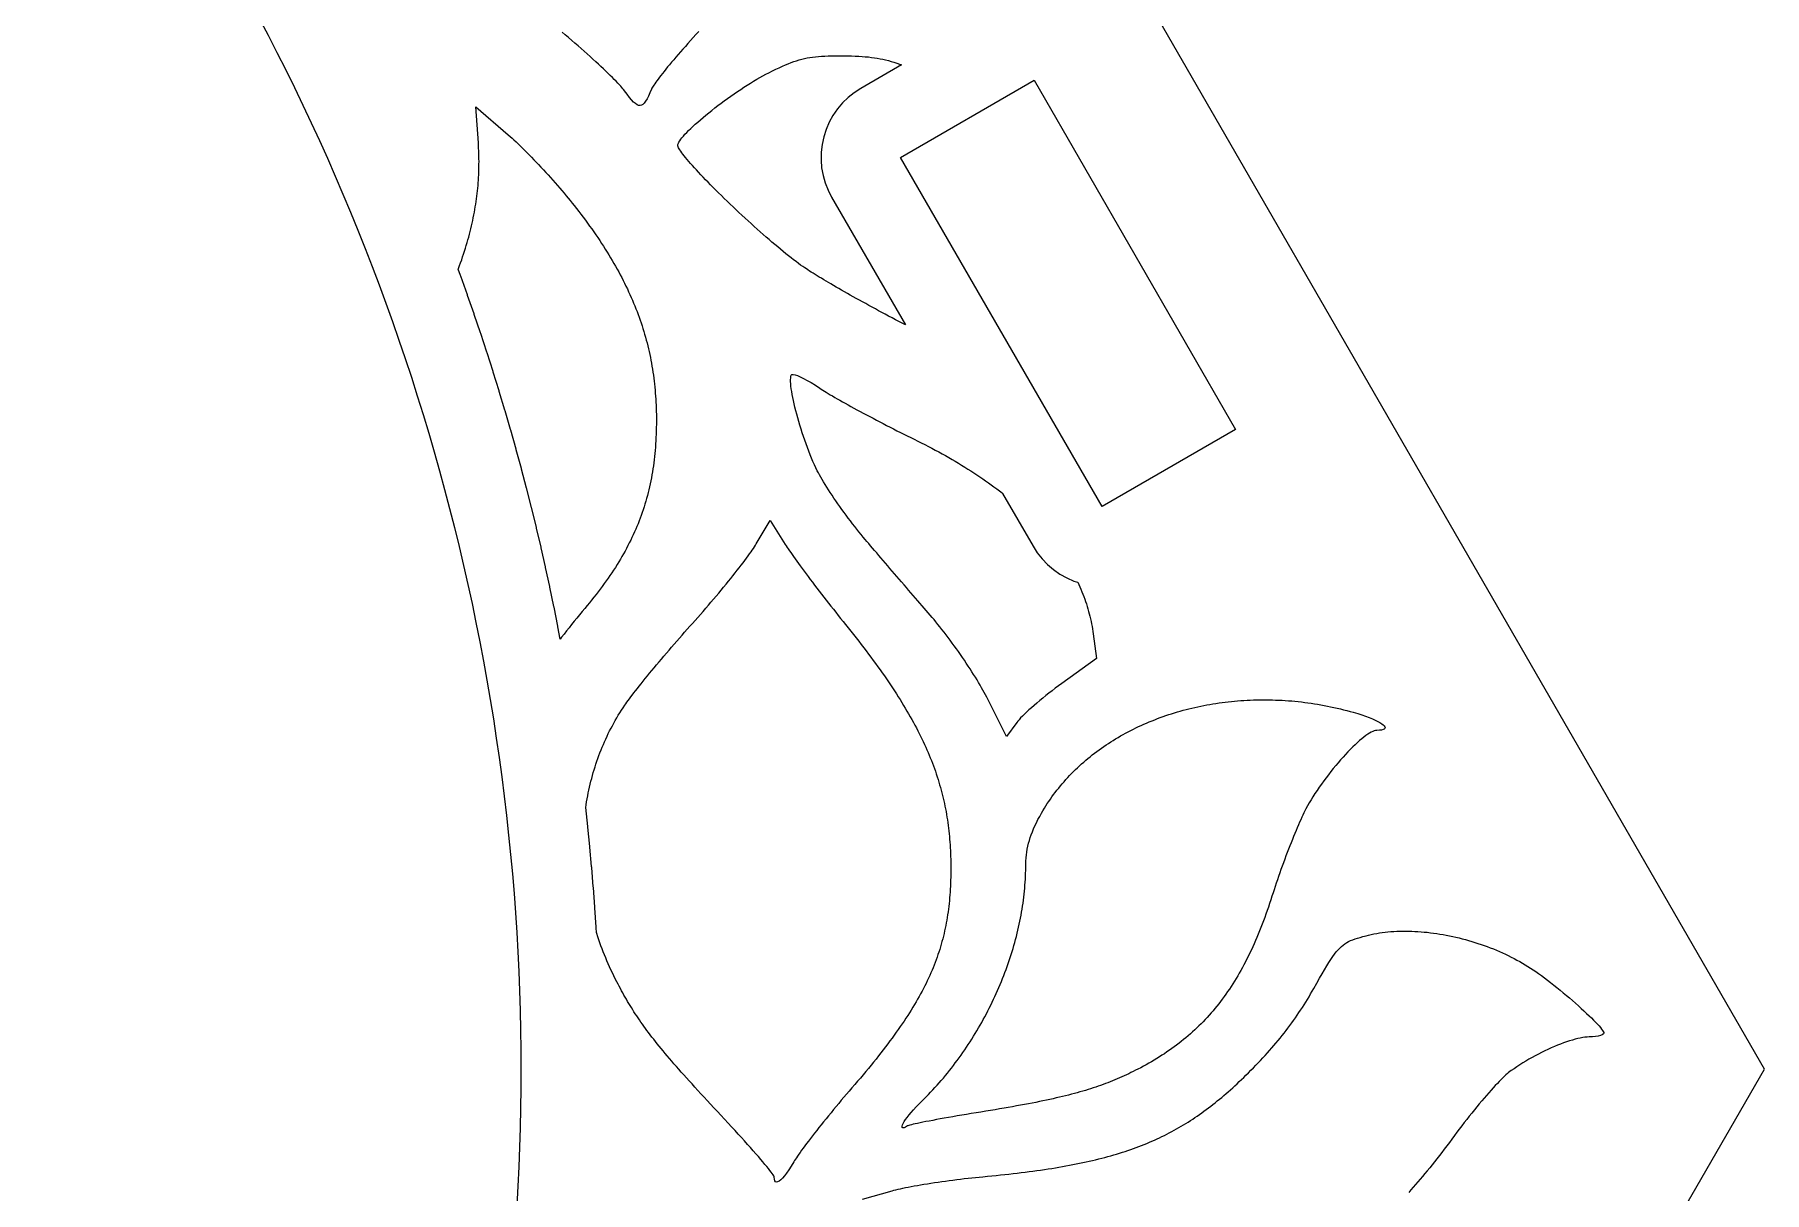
# Model space of a CAD drawing. Header units: millimetres. Extents: x 10 to 410, y 18 to 283.
# Drawn here: x 337.22 to 372, y 218.52 to 241.79 of the extents above; entities that cross this region are included whole.
import ezdxf

# ---------------------------------------------------------------- set-up
doc = ezdxf.new("R2010")
doc.units = ezdxf.units.MM
doc.layers.add('CUT', color=1, linetype='Continuous')

msp = doc.modelspace()

# ---------------------------------------------------------------- linework, layer by layer
at = {"layer": 'CUT'}
for points in [[(337, 160.3782), (372, 221), (337, 281.6218), (267, 281.6218), (232, 221), (267, 160.3782)], [(353.0463, 239.112), (353.0745, 238.9575), (353.1176, 238.8066), (353.1753, 238.6605), (353.247, 238.5209), (354.7287, 235.9546), (354.6657, 235.9877), (354.5973, 236.0239), (354.529, 236.0601), (354.461, 236.0963), (354.3932, 236.1325), (354.3258, 236.1687), (354.2588, 236.2048), (354.1922, 236.2408), (354.1261, 236.2767), (354.0606, 236.3124), (353.9956, 236.3479), (353.9314, 236.3831), (353.8679, 236.4182), (353.8051, 236.4529), (353.7432, 236.4873), (353.6822, 236.5213), (353.6222, 236.555), (353.5631, 236.5882), (353.5052, 236.621), (353.4483, 236.6533), (353.3927, 236.6851), (353.3383, 236.7164), (353.2851, 236.7471), (353.2334, 236.7771), (353.183, 236.8066), (353.1341, 236.8353), (353.0868, 236.8634), (353.041, 236.8907), (352.9968, 236.9173), (352.9544, 236.9431), (352.9137, 236.968), (352.8748, 236.9921), (352.8378, 237.0153), (352.8027, 237.0376), (352.7696, 237.0589), (352.7385, 237.0792), (352.7095, 237.0985), (352.6677, 237.1271), (352.624, 237.158), (352.5785, 237.191), (352.5314, 237.2261), (352.4826, 237.2631), (352.4324, 237.3019), (352.3808, 237.3426), (352.3279, 237.3849), (352.2738, 237.4288), (352.2186, 237.4742), (352.1624, 237.521), (352.1053, 237.5691), (352.0474, 237.6184), (351.9887, 237.6689), (351.9295, 237.7203), (351.8697, 237.7727), (351.8095, 237.8259), (351.7489, 237.8799), (351.6881, 237.9345), (351.6272, 237.9897), (351.5662, 238.0454), (351.5053, 238.1014), (351.4446, 238.1577), (351.3841, 238.2142), (351.3239, 238.2708), (351.2642, 238.3274), (351.205, 238.3839), (351.1465, 238.4402), (351.0886, 238.4963), (351.0316, 238.5519), (350.9756, 238.6071), (350.9205, 238.6618), (350.8666, 238.7158), (350.8138, 238.7691), (350.7624, 238.8215), (350.7124, 238.873), (350.6639, 238.9234), (350.6169, 238.9728), (350.5717, 239.021), (350.5283, 239.0678), (350.4867, 239.1133), (350.4471, 239.1572), (350.4096, 239.1996), (350.3743, 239.2403), (350.3413, 239.2793), (350.3106, 239.3164), (350.2824, 239.3515), (350.2567, 239.3846), (350.2337, 239.4156), (350.2135, 239.4443), (350.1961, 239.4707), (350.1817, 239.4947), (350.1703, 239.5161), (350.162, 239.535), (350.157, 239.5512), (350.1553, 239.5646), (350.1577, 239.5831), (350.1649, 239.6046), (350.1767, 239.6287), (350.1928, 239.6555), (350.2132, 239.6846), (350.2375, 239.7161), (350.2657, 239.7497), (350.2976, 239.7852), (350.3329, 239.8226), (350.3715, 239.8618), (350.4132, 239.9024), (350.4578, 239.9445), (350.5052, 239.9878), (350.5551, 240.0322), (350.6073, 240.0776), (350.6618, 240.1238), (350.7182, 240.1707), (350.7765, 240.2181), (350.8363, 240.2658), (350.8976, 240.3138), (350.9602, 240.3619), (351.0239, 240.4099), (351.0884, 240.4577), (351.1537, 240.5051), (351.2194, 240.5521), (351.2856, 240.5984), (351.3518, 240.6438), (351.4181, 240.6884), (351.4841, 240.7318), (351.5497, 240.774), (351.6148, 240.8148), (351.6791, 240.8541), (351.7424, 240.8917), (351.8046, 240.9275), (351.8655, 240.9613), (351.9249, 240.993), (351.9826, 241.0224), (352.0563, 241.0588), (352.1261, 241.0925), (352.1925, 241.1237), (352.2558, 241.1526), (352.3164, 241.1791), (352.3748, 241.2034), (352.4313, 241.2255), (352.4863, 241.2456), (352.5403, 241.2638), (352.5935, 241.2801), (352.6465, 241.2946), (352.6996, 241.3074), (352.7532, 241.3186), (352.8076, 241.3283), (352.8634, 241.3365), (352.9209, 241.3434), (352.9805, 241.3491), (353.0425, 241.3536), (353.1074, 241.3571), (353.1757, 241.3596), (353.2475, 241.3611), (353.3235, 241.3619), (353.4039, 241.362), (353.4892, 241.3615), (353.5701, 241.3604), (353.6473, 241.3587), (353.7209, 241.3563), (353.7914, 241.3531), (353.859, 241.3491), (353.9241, 241.3443), (353.9869, 241.3384), (354.0477, 241.3316), (354.1068, 241.3236), (354.1645, 241.3145), (354.2212, 241.3041), (354.2771, 241.2925), (354.3326, 241.2795), (354.3879, 241.2651), (354.4433, 241.2492), (354.4991, 241.2317), (354.5557, 241.2126), (354.6133, 241.1919), (354.6494, 241.1781), (353.8327, 240.7065), (353.7007, 240.6214), (353.5777, 240.5238), (353.4649, 240.4146), (353.3633, 240.2949), (353.2739, 240.1658), (353.1977, 240.0285), (353.1352, 239.8845), (353.0872, 239.735), (353.054, 239.5815), (353.0361, 239.4255), (353.0335, 239.2685)], [(354.6327, 239.3209), (357.3173, 240.8709), (361.3673, 233.8561), (358.6827, 232.3061)], [(347.3141, 231.8718), (347.3108, 231.8853), (347.2175, 232.2668), (347.2141, 232.2803), (347.1174, 232.6609), (347.1139, 232.6745), (347.0139, 233.0542), (347.0103, 233.0677), (346.907, 233.4466), (346.9033, 233.46), (346.7967, 233.838), (346.7929, 233.8514), (346.683, 234.2284), (346.679, 234.2418), (346.5658, 234.6178), (346.5617, 234.6312), (346.4453, 235.0062), (346.4411, 235.0195), (346.3214, 235.3935), (346.3171, 235.4068), (346.1941, 235.7798), (346.1897, 235.793), (346.0634, 236.1649), (346.0589, 236.1781), (345.9294, 236.5488), (345.9247, 236.562), (345.792, 236.9316), (345.7873, 236.9447), (345.7402, 237.0722), (345.7459, 237.0873), (345.7675, 237.1463), (345.7884, 237.2049), (345.8088, 237.2632), (345.8286, 237.3213), (345.8477, 237.379), (345.8663, 237.4366), (345.8842, 237.4938), (345.9015, 237.5508), (345.9183, 237.6075), (345.9345, 237.664), (345.95, 237.7203), (345.965, 237.7764), (345.9794, 237.8322), (345.9932, 237.8879), (346.0064, 237.9433), (346.0191, 237.9986), (346.0312, 238.0537), (346.0427, 238.1086), (346.0536, 238.1634), (346.064, 238.218), (346.0738, 238.2724), (346.0831, 238.3267), (346.0918, 238.3809), (346.0999, 238.435), (346.1075, 238.489), (346.1146, 238.5428), (346.1211, 238.5966), (346.127, 238.6503), (346.1324, 238.7039), (346.1373, 238.7574), (346.1416, 238.8109), (346.1454, 238.8643), (346.1487, 238.9177), (346.1515, 238.971), (346.1537, 239.0243), (346.1554, 239.0776), (346.1566, 239.1309), (346.1572, 239.1842), (346.1574, 239.2374), (346.157, 239.2907), (346.1561, 239.344), (346.1548, 239.3974), (346.1529, 239.4508), (346.1505, 239.5042), (346.1476, 239.5577), (346.1443, 239.6112), (346.0951, 240.3387), (346.7463, 239.7733), (346.7829, 239.7412), (346.821, 239.7069), (346.8605, 239.6707), (346.9012, 239.6327), (346.9431, 239.5929), (346.986, 239.5515), (347.0299, 239.5086), (347.0747, 239.4643), (347.1202, 239.4186), (347.1664, 239.3718), (347.2132, 239.3239), (347.2603, 239.2751), (347.3079, 239.2254), (347.3556, 239.1749), (347.4036, 239.1238), (347.4515, 239.0722), (347.4994, 239.0202), (347.5471, 238.9679), (347.5946, 238.9153), (347.6416, 238.8627), (347.6882, 238.8101), (347.7343, 238.7577), (347.7796, 238.7055), (347.8241, 238.6536), (347.8678, 238.6023), (347.9105, 238.5515), (347.952, 238.5013), (347.9924, 238.452), (348.0315, 238.4036), (348.0692, 238.3562), (348.116, 238.2964), (348.1622, 238.2368), (348.2076, 238.1774), (348.2522, 238.1182), (348.2962, 238.0592), (348.3394, 238.0003), (348.3819, 237.9416), (348.4237, 237.8831), (348.4647, 237.8247), (348.5051, 237.7665), (348.5447, 237.7084), (348.5836, 237.6504), (348.6219, 237.5926), (348.6594, 237.5349), (348.6962, 237.4773), (348.7323, 237.4198), (348.7677, 237.3624), (348.8025, 237.3051), (348.8365, 237.2478), (348.8698, 237.1907), (348.9025, 237.1336), (348.9345, 237.0766), (348.9658, 237.0196), (348.9964, 236.9627), (349.0264, 236.9058), (349.0556, 236.849), (349.0843, 236.7922), (349.1122, 236.7354), (349.1395, 236.6786), (349.1661, 236.6219), (349.1921, 236.5651), (349.2174, 236.5083), (349.242, 236.4515), (349.266, 236.3947), (349.2894, 236.3379), (349.3121, 236.281), (349.3342, 236.2241), (349.3556, 236.1672), (349.3764, 236.1101), (349.3965, 236.0531), (349.4161, 235.9959), (349.435, 235.9387), (349.4532, 235.8814), (349.4709, 235.824), (349.4879, 235.7665), (349.5043, 235.7089), (349.5201, 235.6512), (349.5353, 235.5934), (349.5499, 235.5354), (349.5638, 235.4773), (349.5772, 235.4191), (349.5899, 235.3607), (349.6021, 235.3022), (349.6137, 235.2435), (349.6246, 235.1846), (349.635, 235.1256), (349.6448, 235.0664), (349.654, 235.007), (349.6626, 234.9474), (349.6706, 234.8876), (349.6781, 234.8276), (349.6849, 234.7674), (349.6913, 234.707), (349.697, 234.6463), (349.7022, 234.5854), (349.7068, 234.5242), (349.7108, 234.4628), (349.7143, 234.4011), (349.7172, 234.3392), (349.7196, 234.277), (349.7214, 234.2145), (349.7227, 234.1518), (349.7234, 234.0887), (349.7235, 234.0254), (349.7232, 233.9576), (349.7222, 233.8903), (349.7206, 233.8236), (349.7184, 233.7574), (349.7157, 233.6917), (349.7123, 233.6265), (349.7083, 233.5618), (349.7037, 233.4977), (349.6985, 233.4339), (349.6927, 233.3707), (349.6863, 233.3078), (349.6792, 233.2455), (349.6714, 233.1835), (349.6631, 233.122), (349.6541, 233.0608), (349.6444, 233.0001), (349.6341, 232.9397), (349.6231, 232.8797), (349.6115, 232.82), (349.5992, 232.7607), (349.5863, 232.7017), (349.5726, 232.6431), (349.5583, 232.5847), (349.5433, 232.5267), (349.5276, 232.4689), (349.5112, 232.4114), (349.4941, 232.3542), (349.4764, 232.2972), (349.4579, 232.2404), (349.4387, 232.1839), (349.4187, 232.1276), (349.3981, 232.0715), (349.3768, 232.0156), (349.3547, 231.9598), (349.3318, 231.9043), (349.3083, 231.8489), (349.284, 231.7936), (349.2589, 231.7385), (349.2331, 231.6835), (349.2066, 231.6286), (349.1793, 231.5738), (349.1512, 231.5191), (349.1224, 231.4645), (349.0927, 231.4099), (349.0623, 231.3554), (349.0312, 231.3009), (348.9992, 231.2465), (348.9664, 231.192), (348.9329, 231.1376), (348.8986, 231.0832), (348.8634, 231.0287), (348.8274, 230.9743), (348.7907, 230.9197), (348.7531, 230.8652), (348.7147, 230.8106), (348.6754, 230.7558), (348.6354, 230.7011), (348.5945, 230.6462), (348.5527, 230.5912), (348.5101, 230.536), (348.4667, 230.4808), (348.4224, 230.4254), (348.3773, 230.3698), (348.3312, 230.3141), (348.2844, 230.2582), (348.2302, 230.1937), (348.1766, 230.1291), (348.1235, 230.0644), (348.071, 229.9997), (348.0191, 229.935), (347.9679, 229.8703), (347.9173, 229.8058), (347.8675, 229.7415), (347.8184, 229.6774), (347.7913, 229.6417), (347.7451, 229.8848), (347.7425, 229.8985), (347.6659, 230.2837), (347.6631, 230.2974), (347.5831, 230.6819), (347.5802, 230.6955), (347.4969, 231.0793), (347.4939, 231.0929), (347.4072, 231.4759), (347.4041, 231.4895)], [(358.2159, 230.7389), (358.2378, 230.6905), (358.2588, 230.6421), (358.2791, 230.5934), (358.2987, 230.5447), (358.3175, 230.4957), (358.3355, 230.4467), (358.3527, 230.3974), (358.3692, 230.348), (358.3849, 230.2985), (358.3999, 230.2488), (358.414, 230.199), (358.4275, 230.149), (358.4401, 230.0989), (358.452, 230.0486), (358.4631, 229.9981), (358.4734, 229.9476), (358.4829, 229.8969), (358.4917, 229.846), (358.4997, 229.795), (358.5069, 229.7439), (358.5731, 229.2488), (357.8719, 228.7463), (357.8075, 228.6996), (357.743, 228.6518), (357.6788, 228.6031), (357.6151, 228.5539), (357.5524, 228.5044), (357.4909, 228.4548), (357.4309, 228.4056), (357.3729, 228.357), (357.317, 228.3092), (357.2637, 228.2625), (357.2132, 228.2172), (357.166, 228.1737), (357.1222, 228.1321), (357.0823, 228.0927), (357.0465, 228.0559), (357.0152, 228.022), (356.9888, 227.9911), (356.9675, 227.9636), (356.7642, 227.6834), (356.3638, 228.4755), (356.3409, 228.52), (356.3162, 228.5662), (356.2899, 228.6142), (356.262, 228.6636), (356.2327, 228.7145), (356.2019, 228.7666), (356.1698, 228.8199), (356.1365, 228.8742), (356.1021, 228.9294), (356.0666, 228.9854), (356.0302, 229.0421), (355.9928, 229.0993), (355.9547, 229.1569), (355.9158, 229.2147), (355.8763, 229.2728), (355.8363, 229.3308), (355.7958, 229.3888), (355.7549, 229.4466), (355.7137, 229.504), (355.6724, 229.5609), (355.6309, 229.6173), (355.5894, 229.673), (355.5479, 229.7278), (355.5066, 229.7816), (355.4655, 229.8344), (355.4247, 229.8859), (355.3844, 229.9361), (355.3445, 229.9848), (355.3051, 230.032), (355.2664, 230.0774), (355.2286, 230.1213), (355.1896, 230.1667), (355.1493, 230.2135), (355.108, 230.2616), (355.0656, 230.3109), (355.0223, 230.3613), (354.9782, 230.4125), (354.9334, 230.4647), (354.888, 230.5176), (354.842, 230.5711), (354.7956, 230.6251), (354.7488, 230.6795), (354.7018, 230.7342), (354.6547, 230.7891), (354.6075, 230.8441), (354.5603, 230.8991), (354.5133, 230.9539), (354.4665, 231.0084), (354.42, 231.0626), (354.3739, 231.1163), (354.3283, 231.1694), (354.2834, 231.2218), (354.2391, 231.2734), (354.1956, 231.324), (354.1531, 231.3737), (354.1115, 231.4222), (354.071, 231.4694), (354.0316, 231.5153), (353.9936, 231.5598), (353.9569, 231.6026), (353.9216, 231.6437), (353.8802, 231.6926), (353.8382, 231.7432), (353.7958, 231.7952), (353.753, 231.8486), (353.71, 231.9031), (353.6669, 231.9586), (353.6237, 232.015), (353.5808, 232.072), (353.538, 232.1296), (353.4956, 232.1874), (353.4537, 232.2455), (353.4123, 232.3035), (353.3717, 232.3614), (353.3318, 232.419), (353.2929, 232.4761), (353.2551, 232.5326), (353.2183, 232.5882), (353.1829, 232.6428), (353.1489, 232.6963), (353.1163, 232.7485), (353.0854, 232.7992), (353.0562, 232.8483), (353.0288, 232.8955), (353.0035, 232.9408), (352.9801, 232.984), (352.959, 233.0248), (352.93, 233.0839), (352.901, 233.1459), (352.8722, 233.2105), (352.8437, 233.2774), (352.8154, 233.3462), (352.7875, 233.4169), (352.7601, 233.489), (352.7331, 233.5623), (352.7068, 233.6365), (352.6812, 233.7113), (352.6563, 233.7865), (352.6323, 233.8619), (352.6092, 233.937), (352.587, 234.0116), (352.5659, 234.0856), (352.546, 234.1585), (352.5272, 234.2301), (352.5098, 234.3002), (352.4937, 234.3684), (352.479, 234.4345), (352.4659, 234.4982), (352.4543, 234.5592), (352.4444, 234.6173), (352.4362, 234.6722), (352.4299, 234.7235), (352.4254, 234.7711), (352.4229, 234.8147), (352.4225, 234.8539), (352.4241, 234.8885), (352.428, 234.9183), (352.4341, 234.9428), (352.4469, 234.9553), (352.4728, 234.9578), (352.5105, 234.9509), (352.559, 234.9352), (352.617, 234.9112), (352.6833, 234.8794), (352.7566, 234.8405), (352.8359, 234.7949), (352.9198, 234.7431), (353.0072, 234.6857), (353.0356, 234.6668), (353.067, 234.6466), (353.1012, 234.625), (353.1382, 234.6021), (353.1778, 234.578), (353.2199, 234.5528), (353.2644, 234.5265), (353.3112, 234.4991), (353.3602, 234.4708), (353.4113, 234.4416), (353.4644, 234.4116), (353.5193, 234.3807), (353.576, 234.3491), (353.6343, 234.3169), (353.6941, 234.2841), (353.7553, 234.2507), (353.8178, 234.2168), (353.8816, 234.1825), (353.9463, 234.1478), (354.0121, 234.1128), (354.0787, 234.0776), (354.1461, 234.0422), (354.2141, 234.0067), (354.2826, 233.9711), (354.3516, 233.9355), (354.4208, 233.8999), (354.4903, 233.8645), (354.5598, 233.8292), (354.6293, 233.7942), (354.6986, 233.7594), (354.7677, 233.7251), (354.8364, 233.6911), (354.9047, 233.6576), (354.9776, 233.6217), (355.0498, 233.5856), (355.1212, 233.5493), (355.192, 233.5128), (355.262, 233.476), (355.3313, 233.4391), (355.3998, 233.402), (355.4677, 233.3647), (355.5348, 233.3272), (355.6012, 233.2894), (355.6669, 233.2515), (355.7319, 233.2134), (355.7961, 233.1751), (355.8596, 233.1366), (355.9224, 233.0979), (355.9845, 233.059), (356.0458, 233.02), (356.1064, 232.9807), (356.1662, 232.9412), (356.2254, 232.9016), (356.2838, 232.8617), (356.3415, 232.8217), (356.3984, 232.7814), (356.4546, 232.741), (356.5101, 232.7004), (356.5649, 232.6596), (356.6189, 232.6187), (356.6722, 232.5775), (356.6836, 232.5684), (357.297, 231.5061), (357.3821, 231.3741), (357.4797, 231.2511), (357.5889, 231.1383), (357.7086, 231.0367), (357.8378, 230.9473), (357.975, 230.8711), (358.1191, 230.8086), (358.1946, 230.7843)], [(348.3848, 225.4734), (348.3454, 225.8641), (348.344, 225.878), (348.3027, 226.2547), (348.3111, 226.3108), (348.3208, 226.3707), (348.3311, 226.4304), (348.3421, 226.49), (348.3538, 226.5493), (348.3662, 226.6084), (348.3792, 226.6674), (348.393, 226.7261), (348.4074, 226.7847), (348.4225, 226.843), (348.4383, 226.9011), (348.4548, 226.9589), (348.472, 227.0166), (348.4898, 227.0739), (348.5084, 227.1311), (348.5276, 227.1879), (348.5475, 227.2445), (348.568, 227.3009), (348.5893, 227.3569), (348.6112, 227.4127), (348.6338, 227.4682), (348.6571, 227.5234), (348.6811, 227.5783), (348.7058, 227.6329), (348.7311, 227.6872), (348.7571, 227.7412), (348.7838, 227.7948), (348.8112, 227.8482), (348.8392, 227.9011), (348.868, 227.9538), (348.8974, 228.006), (348.9275, 228.058), (348.9582, 228.1095), (348.9897, 228.1607), (349.0218, 228.2115), (349.0546, 228.262), (349.0881, 228.312), (349.1076, 228.3402), (349.1294, 228.371), (349.1535, 228.4042), (349.1798, 228.4398), (349.2082, 228.4776), (349.2386, 228.5175), (349.2709, 228.5594), (349.305, 228.6033), (349.3409, 228.6489), (349.3785, 228.6963), (349.4176, 228.7453), (349.4582, 228.7957), (349.5002, 228.8475), (349.5435, 228.9007), (349.5881, 228.955), (349.6338, 229.0103), (349.6805, 229.0667), (349.7282, 229.1239), (349.7768, 229.1818), (349.8261, 229.2404), (349.8762, 229.2996), (349.9269, 229.3592), (349.9781, 229.4191), (350.0297, 229.4792), (350.0817, 229.5395), (350.134, 229.5998), (350.1864, 229.66), (350.239, 229.72), (350.2915, 229.7797), (350.3439, 229.839), (350.3962, 229.8978), (350.4482, 229.956), (350.5018, 230.016), (350.5555, 230.0766), (350.6091, 230.1375), (350.6626, 230.1987), (350.7159, 230.2601), (350.7689, 230.3216), (350.8215, 230.3831), (350.8736, 230.4444), (350.9252, 230.5054), (350.9761, 230.566), (351.0262, 230.6262), (351.0755, 230.6857), (351.1238, 230.7445), (351.1711, 230.8025), (351.2173, 230.8596), (351.2623, 230.9156), (351.3061, 230.9704), (351.3484, 231.024), (351.3892, 231.0761), (351.4285, 231.1268), (351.4661, 231.1758), (351.502, 231.2231), (351.536, 231.2686), (351.5681, 231.3121), (351.5981, 231.3536), (351.6261, 231.3928), (351.6519, 231.4298), (351.6753, 231.4644), (351.6964, 231.4964), (351.715, 231.5258), (351.7311, 231.5525), (352.0081, 232.0271), (352.3146, 231.5418), (352.332, 231.5146), (352.3518, 231.4846), (352.3737, 231.452), (352.3977, 231.417), (352.4237, 231.3795), (352.4516, 231.3397), (352.4814, 231.2978), (352.5129, 231.2538), (352.5461, 231.2079), (352.5809, 231.1602), (352.6172, 231.1107), (352.6548, 231.0597), (352.6938, 231.0071), (352.7341, 230.9532), (352.7755, 230.8981), (352.8179, 230.8418), (352.8614, 230.7844), (352.9057, 230.7261), (352.9509, 230.6671), (352.9967, 230.6073), (353.0433, 230.5469), (353.0903, 230.4861), (353.1379, 230.4249), (353.1858, 230.3635), (353.2341, 230.302), (353.2825, 230.2404), (353.3311, 230.179), (353.3797, 230.1177), (353.4283, 230.0568), (353.4768, 229.9963), (353.525, 229.9364), (353.5801, 229.8679), (353.6344, 229.7999), (353.6877, 229.7326), (353.7403, 229.6657), (353.792, 229.5994), (353.8429, 229.5336), (353.893, 229.4683), (353.9422, 229.4035), (353.9906, 229.3391), (354.0383, 229.2753), (354.0851, 229.2119), (354.1311, 229.149), (354.1763, 229.0865), (354.2207, 229.0244), (354.2644, 228.9627), (354.3072, 228.9015), (354.3493, 228.8407), (354.3906, 228.7802), (354.4311, 228.7201), (354.4709, 228.6604), (354.5099, 228.601), (354.5482, 228.542), (354.5857, 228.4833), (354.6224, 228.4249), (354.6585, 228.3669), (354.6937, 228.3091), (354.7283, 228.2517), (354.7621, 228.1945), (354.7952, 228.1375), (354.8276, 228.0809), (354.8593, 228.0244), (354.8903, 227.9682), (354.9206, 227.9123), (354.9501, 227.8565), (354.979, 227.8009), (355.0072, 227.7456), (355.0347, 227.6904), (355.0615, 227.6354), (355.0877, 227.5805), (355.1132, 227.5258), (355.138, 227.4712), (355.1622, 227.4167), (355.1857, 227.3624), (355.2085, 227.3081), (355.2307, 227.254), (355.2523, 227.1999), (355.2732, 227.1459), (355.2935, 227.092), (355.3132, 227.0381), (355.3322, 226.9843), (355.3507, 226.9304), (355.3685, 226.8766), (355.3857, 226.8228), (355.4023, 226.769), (355.4183, 226.7152), (355.4337, 226.6613), (355.4485, 226.6075), (355.4628, 226.5535), (355.4764, 226.4995), (355.4895, 226.4455), (355.502, 226.3913), (355.514, 226.3371), (355.5254, 226.2827), (355.5362, 226.2282), (355.5465, 226.1737), (355.5562, 226.1189), (355.5654, 226.0641), (355.574, 226.009), (355.5822, 225.9538), (355.5897, 225.8984), (355.5968, 225.8429), (355.6033, 225.7871), (355.6094, 225.7311), (355.6149, 225.6749), (355.6199, 225.6185), (355.6244, 225.5618), (355.6285, 225.5048), (355.632, 225.4476), (355.635, 225.3902), (355.6376, 225.3324), (355.6397, 225.2743), (355.6413, 225.2159), (355.6424, 225.1572), (355.6431, 225.0982), (355.6434, 225.0388), (355.6431, 224.9767), (355.6424, 224.9152), (355.6412, 224.8543), (355.6396, 224.7938), (355.6374, 224.7339), (355.6348, 224.6745), (355.6316, 224.6155), (355.628, 224.557), (355.6238, 224.4989), (355.6191, 224.4413), (355.6138, 224.3841), (355.608, 224.3273), (355.6017, 224.2708), (355.5948, 224.2147), (355.5873, 224.159), (355.5792, 224.1035), (355.5706, 224.0484), (355.5614, 223.9936), (355.5516, 223.9391), (355.5412, 223.8848), (355.5302, 223.8308), (355.5186, 223.777), (355.5063, 223.7234), (355.4934, 223.67), (355.4799, 223.6168), (355.4657, 223.5637), (355.4509, 223.5108), (355.4354, 223.458), (355.4193, 223.4054), (355.4024, 223.3528), (355.3849, 223.3003), (355.3667, 223.2479), (355.3478, 223.1955), (355.3282, 223.1432), (355.3079, 223.0909), (355.2868, 223.0385), (355.265, 222.9862), (355.2425, 222.9338), (355.2193, 222.8814), (355.1953, 222.8289), (355.1705, 222.7763), (355.145, 222.7236), (355.1187, 222.6708), (355.0916, 222.6179), (355.0638, 222.5648), (355.0351, 222.5115), (355.0057, 222.4581), (354.9754, 222.4045), (354.9443, 222.3506), (354.9124, 222.2966), (354.8797, 222.2423), (354.8461, 222.1877), (354.8117, 222.1328), (354.7764, 222.0776), (354.7402, 222.0221), (354.7032, 221.9663), (354.6653, 221.9102), (354.6266, 221.8537), (354.5869, 221.7968), (354.5464, 221.7395), (354.5049, 221.6817), (354.4625, 221.6236), (354.4192, 221.565), (354.375, 221.506), (354.3298, 221.4465), (354.2837, 221.3864), (354.2367, 221.3259), (354.1887, 221.2648), (354.1397, 221.2032), (354.0897, 221.1411), (354.0388, 221.0783), (353.9869, 221.015), (353.934, 220.9511), (353.8801, 220.8865), (353.8252, 220.8213), (353.7692, 220.7554), (353.7123, 220.6889), (353.6543, 220.6216), (353.601, 220.5599), (353.5478, 220.4978), (353.4947, 220.4354), (353.4418, 220.3728), (353.3893, 220.3103), (353.3371, 220.2478), (353.2855, 220.1856), (353.2345, 220.1238), (353.1843, 220.0625), (353.1348, 220.0017), (353.0863, 219.9418), (353.0389, 219.8827), (352.9925, 219.8246), (352.9474, 219.7677), (352.9036, 219.712), (352.8612, 219.6577), (352.8204, 219.6049), (352.7812, 219.5538), (352.7437, 219.5044), (352.708, 219.457), (352.6743, 219.4116), (352.6426, 219.3683), (352.6131, 219.3273), (352.5858, 219.2888), (352.5608, 219.2527), (352.5383, 219.2194), (352.5183, 219.1888), (352.5009, 219.1612), (352.4862, 219.1366), (352.4359, 219.0519), (352.3876, 218.9764), (352.3418, 218.9105), (352.2988, 218.8544), (352.259, 218.8082), (352.2226, 218.7724), (352.19, 218.7471), (352.1615, 218.7326), (352.1374, 218.7292), (352.1182, 218.7371), (352.104, 218.7565), (352.0952, 218.7878), (352.0922, 218.8311), (352.0897, 218.8409), (352.0823, 218.8559), (352.0701, 218.8757), (352.0534, 218.9002), (352.0322, 218.9293), (352.0069, 218.9626), (351.9775, 219), (351.9442, 219.0414), (351.9072, 219.0864), (351.8666, 219.1349), (351.8227, 219.1867), (351.7756, 219.2416), (351.7255, 219.2995), (351.6725, 219.36), (351.6168, 219.423), (351.5587, 219.4883), (351.4982, 219.5557), (351.4355, 219.6249), (351.3709, 219.6959), (351.3044, 219.7684), (351.2363, 219.8422), (351.1667, 219.917), (351.0958, 219.9928), (351.022, 220.0715), (350.9501, 220.1483), (350.8801, 220.2233), (350.812, 220.2965), (350.7457, 220.3679), (350.6811, 220.4377), (350.6183, 220.5059), (350.5572, 220.5724), (350.4978, 220.6374), (350.44, 220.7009), (350.3838, 220.763), (350.3291, 220.8237), (350.2759, 220.883), (350.2243, 220.941), (350.174, 220.9978), (350.1252, 221.0533), (350.0777, 221.1078), (350.0315, 221.1611), (349.9867, 221.2133), (349.943, 221.2646), (349.9006, 221.3149), (349.8593, 221.3643), (349.8192, 221.4128), (349.7802, 221.4605), (349.7422, 221.5074), (349.7053, 221.5537), (349.6693, 221.5992), (349.6342, 221.6442), (349.6001, 221.6886), (349.5668, 221.7324), (349.5344, 221.7758), (349.5027, 221.8188), (349.4718, 221.8613), (349.4416, 221.9036), (349.4121, 221.9456), (349.3832, 221.9873), (349.3549, 222.0289), (349.3272, 222.0703), (349.3, 222.1117), (349.2732, 222.153), (349.2469, 222.1943), (349.2211, 222.2357), (349.1955, 222.2772), (349.1704, 222.3189), (349.1455, 222.3608), (349.1208, 222.4029), (349.0964, 222.4453), (349.0722, 222.4881), (349.0481, 222.5313), (349.024, 222.575), (349.0001, 222.6191), (348.9762, 222.6638), (348.9523, 222.7091), (348.9283, 222.755), (348.8979, 222.8143), (348.8683, 222.8737), (348.8393, 222.9333), (348.8111, 222.993), (348.7835, 223.053), (348.7566, 223.1131), (348.7305, 223.1734), (348.705, 223.2338), (348.6802, 223.2944), (348.6561, 223.3551), (348.6327, 223.4159), (348.61, 223.4769), (348.588, 223.538), (348.5666, 223.5992), (348.546, 223.6605), (348.5261, 223.7219), (348.5187, 223.7453), (348.5135, 223.8379), (348.5126, 223.8518), (348.487, 224.2437), (348.486, 224.2576), (348.4569, 224.6492), (348.4558, 224.6632), (348.4233, 225.0545), (348.422, 225.0684), (348.3861, 225.4595)], [(355.6151, 220.97), (355.655, 221.0206), (355.6944, 221.0716), (355.7334, 221.123), (355.772, 221.1748), (355.8101, 221.2271), (355.8478, 221.2797), (355.8851, 221.3327), (355.9219, 221.3862), (355.9582, 221.44), (355.9941, 221.4941), (356.0296, 221.5486), (356.0645, 221.6035), (356.099, 221.6587), (356.133, 221.7142), (356.1666, 221.7701), (356.1996, 221.8262), (356.2322, 221.8826), (356.2642, 221.9394), (356.2958, 221.9964), (356.3269, 222.0537), (356.3574, 222.1112), (356.3875, 222.169), (356.417, 222.227), (356.4461, 222.2853), (356.4746, 222.3438), (356.5026, 222.4025), (356.53, 222.4614), (356.5569, 222.5205), (356.5833, 222.5797), (356.6091, 222.6392), (356.6344, 222.6988), (356.6591, 222.7586), (356.6833, 222.8185), (356.7069, 222.8786), (356.73, 222.9388), (356.7525, 222.9991), (356.7744, 223.0595), (356.7957, 223.12), (356.8165, 223.1806), (356.8367, 223.2413), (356.8563, 223.302), (356.8753, 223.3628), (356.8936, 223.4237), (356.9114, 223.4846), (356.9286, 223.5456), (356.9452, 223.6065), (356.9612, 223.6675), (356.9765, 223.7285), (356.9912, 223.7895), (357.0053, 223.8504), (357.0188, 223.9114), (357.0316, 223.9723), (357.0438, 224.0331), (357.0553, 224.0939), (357.0662, 224.1547), (357.0765, 224.2154), (357.0861, 224.276), (357.095, 224.3365), (357.1032, 224.3969), (357.1108, 224.4572), (357.1178, 224.5174), (357.124, 224.5774), (357.1296, 224.6373), (357.1344, 224.6971), (357.1386, 224.7567), (357.1421, 224.8161), (357.1449, 224.8754), (357.147, 224.9345), (357.1484, 224.9934), (357.149, 225.0521), (357.1502, 225.1172), (357.1529, 225.1806), (357.1573, 225.2425), (357.1634, 225.3031), (357.1713, 225.3627), (357.1811, 225.4215), (357.1928, 225.4797), (357.2065, 225.5375), (357.2223, 225.5952), (357.2402, 225.6529), (357.2602, 225.711), (357.2826, 225.7696), (357.3072, 225.829), (357.3343, 225.8893), (357.3637, 225.9509), (357.3958, 226.0139), (357.4304, 226.0785), (357.4676, 226.1451), (357.4955, 226.1932), (357.5241, 226.2408), (357.5534, 226.2879), (357.5834, 226.3346), (357.614, 226.3808), (357.6453, 226.4266), (357.6772, 226.4719), (357.7098, 226.5168), (357.743, 226.5612), (357.7769, 226.6051), (357.8114, 226.6486), (357.8465, 226.6915), (357.8823, 226.734), (357.9186, 226.7761), (357.9555, 226.8176), (357.9931, 226.8587), (358.0312, 226.8993), (358.0699, 226.9394), (358.1092, 226.979), (358.1491, 227.0181), (358.1895, 227.0568), (358.2305, 227.0949), (358.2721, 227.1326), (358.3141, 227.1697), (358.3568, 227.2064), (358.3999, 227.2426), (358.4436, 227.2782), (358.4878, 227.3134), (358.5325, 227.348), (358.5778, 227.3821), (358.6235, 227.4158), (358.6697, 227.4489), (358.7165, 227.4815), (358.7637, 227.5136), (358.8113, 227.5451), (358.8595, 227.5762), (358.9081, 227.6067), (358.9571, 227.6367), (359.0067, 227.6661), (359.0566, 227.6951), (359.107, 227.7235), (359.1578, 227.7513), (359.2091, 227.7787), (359.2608, 227.8055), (359.3129, 227.8317), (359.3654, 227.8575), (359.4182, 227.8826), (359.4715, 227.9073), (359.5252, 227.9313), (359.5793, 227.9549), (359.6337, 227.9778), (359.6885, 228.0003), (359.7436, 228.0221), (359.7992, 228.0434), (359.855, 228.0642), (359.9112, 228.0844), (359.9678, 228.104), (360.0246, 228.1231), (360.0818, 228.1415), (360.1393, 228.1595), (360.1972, 228.1768), (360.2553, 228.1936), (360.3137, 228.2098), (360.3724, 228.2254), (360.4314, 228.2404), (360.4907, 228.2549), (360.5503, 228.2687), (360.6101, 228.282), (360.6702, 228.2947), (360.7305, 228.3068), (360.7911, 228.3183), (360.8519, 228.3292), (360.913, 228.3395), (360.9743, 228.3493), (361.0358, 228.3584), (361.0975, 228.3669), (361.1594, 228.3748), (361.2216, 228.3821), (361.2839, 228.3888), (361.3464, 228.3949), (361.4091, 228.4003), (361.472, 228.4052), (361.5351, 228.4094), (361.5983, 228.413), (361.6617, 228.416), (361.7252, 228.4184), (361.7889, 228.4201), (361.8527, 228.4212), (361.9167, 228.4217), (361.9807, 228.4216), (362.0449, 228.4208), (362.1093, 228.4194), (362.1737, 228.4173), (362.2382, 228.4146), (362.3028, 228.4113), (362.3675, 228.4073), (362.4323, 228.4027), (362.4972, 228.3974), (362.5621, 228.3914), (362.6271, 228.3849), (362.6921, 228.3776), (362.7572, 228.3697), (362.8224, 228.3612), (362.8876, 228.352), (362.9528, 228.3421), (363.018, 228.3316), (363.0833, 228.3203), (363.1485, 228.3085), (363.2138, 228.2959), (363.2791, 228.2827), (363.3444, 228.2688), (363.4096, 228.2542), (363.4748, 228.239), (363.5401, 228.223), (363.6052, 228.2064), (363.6704, 228.1891), (363.7355, 228.1711), (363.8235, 228.1453), (363.9061, 228.119), (363.9829, 228.0925), (364.0537, 228.0659), (364.1182, 228.0395), (364.1761, 228.0135), (364.2272, 227.9881), (364.2712, 227.9636), (364.3078, 227.94), (364.3367, 227.9177), (364.3577, 227.8969), (364.3704, 227.8777), (364.3747, 227.8603), (364.3702, 227.8451), (364.3567, 227.8322), (364.3339, 227.8217), (364.3015, 227.814), (364.2592, 227.8092), (364.2068, 227.8076), (364.1828, 227.8053), (364.156, 227.7984), (364.1265, 227.7872), (364.0947, 227.7718), (364.0606, 227.7524), (364.0243, 227.7291), (363.9861, 227.7022), (363.946, 227.6718), (363.9043, 227.6381), (363.8611, 227.6013), (363.8166, 227.5615), (363.7709, 227.5188), (363.7241, 227.4736), (363.6765, 227.426), (363.6281, 227.376), (363.5792, 227.324), (363.5299, 227.27), (363.4803, 227.2143), (363.4307, 227.1571), (363.3811, 227.0984), (363.3318, 227.0385), (363.2828, 226.9775), (363.2344, 226.9157), (363.1867, 226.8532), (363.1398, 226.7901), (363.094, 226.7267), (363.0493, 226.6632), (363.006, 226.5996), (362.9641, 226.5362), (362.9238, 226.4731), (362.8854, 226.4105), (362.8489, 226.3487), (362.8146, 226.2877), (362.7824, 226.2277), (362.7632, 226.19), (362.7431, 226.1493), (362.7222, 226.1058), (362.7007, 226.0597), (362.6784, 226.011), (362.6556, 225.9599), (362.6322, 225.9066), (362.6083, 225.8512), (362.5841, 225.7939), (362.5594, 225.7348), (362.5345, 225.6741), (362.5093, 225.6119), (362.4839, 225.5484), (362.4584, 225.4837), (362.4328, 225.418), (362.4072, 225.3514), (362.3816, 225.2841), (362.3562, 225.2163), (362.3309, 225.148), (362.3058, 225.0795), (362.2811, 225.0108), (362.2566, 224.9422), (362.2326, 224.8738), (362.209, 224.8057), (362.186, 224.7381), (362.1635, 224.6712), (362.1417, 224.605), (362.1205, 224.5398), (362.1001, 224.4756), (362.0766, 224.402), (362.0529, 224.3292), (362.0288, 224.2572), (362.0044, 224.186), (361.9796, 224.1157), (361.9546, 224.0462), (361.9292, 223.9775), (361.9035, 223.9097), (361.8774, 223.8426), (361.851, 223.7763), (361.8242, 223.7108), (361.7971, 223.6461), (361.7697, 223.5822), (361.7418, 223.519), (361.7136, 223.4566), (361.6851, 223.395), (361.6561, 223.3341), (361.6268, 223.274), (361.5971, 223.2146), (361.567, 223.1559), (361.5365, 223.098), (361.5055, 223.0408), (361.4742, 222.9843), (361.4425, 222.9285), (361.4104, 222.8735), (361.3778, 222.8191), (361.3449, 222.7654), (361.3115, 222.7124), (361.2776, 222.6601), (361.2433, 222.6085), (361.2086, 222.5575), (361.1735, 222.5072), (361.1378, 222.4576), (361.1018, 222.4086), (361.0652, 222.3603), (361.0282, 222.3125), (360.9908, 222.2655), (360.9528, 222.219), (360.9144, 222.1732), (360.8755, 222.128), (360.8361, 222.0834), (360.7962, 222.0394), (360.7558, 221.996), (360.715, 221.9532), (360.6736, 221.911), (360.6317, 221.8694), (360.5892, 221.8283), (360.5463, 221.7878), (360.5028, 221.7479), (360.4588, 221.7085), (360.4143, 221.6697), (360.3692, 221.6314), (360.3236, 221.5936), (360.2774, 221.5564), (360.2307, 221.5197), (360.1834, 221.4836), (360.1356, 221.4479), (360.0872, 221.4128), (360.0382, 221.3781), (359.9886, 221.344), (359.9385, 221.3103), (359.8878, 221.2771), (359.8364, 221.2444), (359.7845, 221.2122), (359.732, 221.1804), (359.6789, 221.1491), (359.6252, 221.1183), (359.5708, 221.0879), (359.5159, 221.0579), (359.4603, 221.0284), (359.4041, 220.9993), (359.3577, 220.9758), (359.3115, 220.9528), (359.2654, 220.9303), (359.2194, 220.9082), (359.1734, 220.8865), (359.1273, 220.8653), (359.0812, 220.8444), (359.035, 220.824), (358.9886, 220.804), (358.942, 220.7843), (358.8952, 220.765), (358.848, 220.7461), (358.8004, 220.7275), (358.7525, 220.7092), (358.7041, 220.6912), (358.6551, 220.6735), (358.6057, 220.6561), (358.5556, 220.6389), (358.5048, 220.622), (358.4534, 220.6054), (358.4012, 220.589), (358.3483, 220.5728), (358.2944, 220.5568), (358.2397, 220.541), (358.1841, 220.5254), (358.1274, 220.5099), (358.0697, 220.4946), (358.011, 220.4794), (357.9511, 220.4643), (357.89, 220.4494), (357.8277, 220.4346), (357.7641, 220.4198), (357.6992, 220.4051), (357.6329, 220.3905), (357.5652, 220.3759), (357.496, 220.3613), (357.4253, 220.3468), (357.353, 220.3323), (357.2792, 220.3177), (357.2036, 220.3032), (357.1264, 220.2886), (357.0473, 220.2739), (356.9665, 220.2592), (356.8838, 220.2445), (356.7992, 220.2296), (356.7127, 220.2147), (356.6241, 220.1996), (356.5336, 220.1844), (356.4409, 220.169), (356.346, 220.1536), (356.249, 220.1379), (356.1502, 220.1219), (356.0528, 220.106), (355.9569, 220.0901), (355.863, 220.0743), (355.7711, 220.0586), (355.6816, 220.0432), (355.5947, 220.0279), (355.5107, 220.013), (355.4298, 219.9984), (355.3523, 219.9842), (355.2785, 219.9705), (355.2085, 219.9572), (355.1427, 219.9444), (355.0813, 219.9323), (355.0246, 219.9208), (354.9728, 219.9099), (354.9262, 219.8998), (354.885, 219.8904), (354.8495, 219.8819), (354.8199, 219.8743), (354.7965, 219.8676), (354.7796, 219.8618), (354.7694, 219.8571), (354.7316, 219.8357), (354.7023, 219.8233), (354.6811, 219.8194), (354.6677, 219.8235), (354.6617, 219.8349), (354.6629, 219.8533), (354.6709, 219.878), (354.6855, 219.9085), (354.7063, 219.9444), (354.7331, 219.9849), (354.7654, 220.0297), (354.8031, 220.0782), (354.8457, 220.1298), (354.8931, 220.1841), (354.9448, 220.2405), (355.0006, 220.2984), (355.0601, 220.3573), (355.1051, 220.4013), (355.1498, 220.4458), (355.194, 220.4909), (355.2379, 220.5365), (355.2814, 220.5827), (355.3245, 220.6293), (355.3672, 220.6765), (355.4096, 220.7242), (355.4515, 220.7724), (355.493, 220.8211), (355.5341, 220.8703), (355.5748, 220.9199)]]:
    msp.add_lwpolyline(points, close=True, dxfattribs=at)
for points in [[(341.7326, 242.1262), (341.9155, 241.7787), (342.0953, 241.4296), (342.272, 241.0789), (342.4457, 240.7267), (342.6163, 240.373), (342.7839, 240.0178), (342.9483, 239.6612), (343.1095, 239.3031), (343.2677, 238.9437), (343.4227, 238.5829), (343.5746, 238.2208), (343.7233, 237.8573), (343.8688, 237.4926), (344.0111, 237.1266), (344.1502, 236.7593), (344.2862, 236.3909), (344.4189, 236.0213), (344.5483, 235.6506), (344.6746, 235.2787), (344.7975, 234.9058), (344.9173, 234.5318), (345.0337, 234.1567), (345.1469, 233.7807), (345.2568, 233.4037), (345.3634, 233.0257), (345.4667, 232.6469), (345.5666, 232.2671), (345.6633, 231.8865), (345.7566, 231.505), (345.8467, 231.1228), (345.9333, 230.7398), (346.0166, 230.356), (346.0966, 229.9716), (346.1732, 229.5864), (346.2465, 229.2006), (346.3163, 228.8142), (346.3829, 228.4271), (346.446, 228.0396), (346.5057, 227.6514), (346.5621, 227.2628), (346.615, 226.8737), (346.6646, 226.4841), (346.7107, 226.0941), (346.7535, 225.7038), (346.7928, 225.3131), (346.8288, 224.922), (346.8613, 224.5307), (346.8904, 224.139), (346.9161, 223.7472), (346.9383, 223.3551), (346.9572, 222.9629), (346.9726, 222.5705), (346.9846, 222.178), (346.9931, 221.7854), (346.9983, 221.3927), (347, 221), (346.9983, 220.6073), (346.9931, 220.2146), (346.9846, 219.822), (346.9726, 219.4295), (346.9572, 219.0371), (346.9383, 218.6449), (346.9161, 218.2528)], [(350.5743, 241.8493), (350.5184, 241.788), (350.4636, 241.7276), (350.4099, 241.668), (350.3575, 241.6094), (350.3063, 241.5519), (350.2565, 241.4954), (350.208, 241.4402), (350.161, 241.3862), (350.1156, 241.3335), (350.0717, 241.2822), (350.0294, 241.2324), (349.9889, 241.1842), (349.9501, 241.1375), (349.9131, 241.0926), (349.8781, 241.0494), (349.8449, 241.008), (349.8138, 240.9685), (349.7848, 240.931), (349.7579, 240.8955), (349.7332, 240.8621), (349.7108, 240.831), (349.6907, 240.802), (349.673, 240.7755), (349.6577, 240.7513), (349.6449, 240.7295), (349.6347, 240.7103), (349.6271, 240.6938), (349.595, 240.6177), (349.5648, 240.5516), (349.5359, 240.4955), (349.5079, 240.4493), (349.4805, 240.413), (349.4531, 240.3866), (349.4253, 240.37), (349.3966, 240.3633), (349.3667, 240.3663), (349.3351, 240.3791), (349.3013, 240.4017), (349.2649, 240.4339), (349.2254, 240.4758), (349.1825, 240.5274), (349.1356, 240.5886), (349.0844, 240.6594), (349.0698, 240.6789), (349.0518, 240.7011), (349.0305, 240.726), (349.0059, 240.7536), (348.9782, 240.7835), (348.9475, 240.8159), (348.914, 240.8504), (348.8777, 240.8871), (348.8388, 240.9258), (348.7974, 240.9664), (348.7536, 241.0088), (348.7076, 241.0529), (348.6594, 241.0985), (348.6092, 241.1457), (348.557, 241.1941), (348.5031, 241.2438), (348.4475, 241.2946), (348.3904, 241.3465), (348.3319, 241.3992), (348.272, 241.4528), (348.211, 241.507), (348.1488, 241.5617), (348.0858, 241.617), (348.0219, 241.6726), (347.9573, 241.7284), (347.8921, 241.7843), (347.8264, 241.8403)], [(353.8701, 218.3853), (354.4608, 218.5549), (354.4975, 218.565), (354.5378, 218.5754), (354.5816, 218.586), (354.6287, 218.5967), (354.6788, 218.6076), (354.7319, 218.6186), (354.7878, 218.6298), (354.8463, 218.641), (354.9071, 218.6522), (354.9702, 218.6635), (355.0354, 218.6747), (355.1025, 218.6859), (355.1712, 218.6971), (355.2415, 218.7082), (355.3132, 218.7191), (355.386, 218.7299), (355.4599, 218.7406), (355.5346, 218.751), (355.6099, 218.7612), (355.6857, 218.7712), (355.7619, 218.7809), (355.8382, 218.7903), (355.9144, 218.7993), (355.9905, 218.808), (356.0661, 218.8163), (356.1412, 218.8241), (356.2156, 218.8316), (356.289, 218.8386), (356.3787, 218.8469), (356.4672, 218.8555), (356.5547, 218.8642), (356.6411, 218.8731), (356.7264, 218.8821), (356.8107, 218.8914), (356.894, 218.9008), (356.9762, 218.9104), (357.0574, 218.9201), (357.1376, 218.9301), (357.2169, 218.9403), (357.2952, 218.9507), (357.3725, 218.9613), (357.4489, 218.9722), (357.5243, 218.9832), (357.5989, 218.9945), (357.6725, 219.006), (357.7453, 219.0178), (357.8172, 219.0298), (357.8882, 219.0421), (357.9584, 219.0546), (358.0277, 219.0673), (358.0962, 219.0804), (358.164, 219.0937), (358.2309, 219.1073), (358.297, 219.1211), (358.3624, 219.1353), (358.4271, 219.1497), (358.491, 219.1645), (358.5542, 219.1795), (358.6166, 219.1949), (358.6784, 219.2105), (358.7395, 219.2265), (358.7999, 219.2428), (358.8597, 219.2595), (358.9188, 219.2764), (358.9773, 219.2937), (359.0351, 219.3114), (359.0924, 219.3294), (359.1491, 219.3477), (359.2052, 219.3665), (359.2607, 219.3855), (359.3157, 219.405), (359.3702, 219.4248), (359.4242, 219.445), (359.4776, 219.4656), (359.5305, 219.4866), (359.583, 219.508), (359.635, 219.5298), (359.6865, 219.552), (359.7376, 219.5746), (359.7883, 219.5976), (359.8386, 219.621), (359.8884, 219.6449), (359.9379, 219.6692), (359.987, 219.6939), (360.0358, 219.7191), (360.0842, 219.7447), (360.1323, 219.7708), (360.18, 219.7973), (360.2275, 219.8244), (360.2746, 219.8518), (360.3215, 219.8798), (360.3681, 219.9082), (360.4145, 219.9371), (360.4606, 219.9665), (360.5065, 219.9964), (360.5522, 220.0268), (360.5977, 220.0577), (360.6431, 220.0892), (360.6882, 220.1211), (360.7332, 220.1535), (360.7781, 220.1865), (360.8228, 220.22), (360.8674, 220.2541), (360.9119, 220.2887), (360.9563, 220.3238), (361.0007, 220.3595), (361.045, 220.3958), (361.0892, 220.4326), (361.1334, 220.47), (361.1776, 220.5079), (361.2218, 220.5465), (361.266, 220.5856), (361.3102, 220.6253), (361.3544, 220.6656), (361.3987, 220.7065), (361.4431, 220.748), (361.4875, 220.7901), (361.532, 220.8329), (361.5766, 220.8762), (361.6276, 220.9264), (361.6779, 220.9765), (361.7273, 221.0265), (361.7759, 221.0764), (361.8238, 221.1262), (361.8709, 221.1759), (361.9172, 221.2256), (361.9628, 221.2753), (362.0077, 221.325), (362.0519, 221.3747), (362.0955, 221.4244), (362.1383, 221.4742), (362.1805, 221.524), (362.2221, 221.574), (362.263, 221.624), (362.3033, 221.6742), (362.343, 221.7245), (362.3821, 221.775), (362.4207, 221.8257), (362.4587, 221.8766), (362.4962, 221.9277), (362.5331, 221.979), (362.5695, 222.0306), (362.6055, 222.0825), (362.6409, 222.1347), (362.6759, 222.1872), (362.7104, 222.24), (362.7445, 222.2932), (362.7782, 222.3468), (362.8115, 222.4007), (362.8443, 222.455), (362.8768, 222.5098), (362.909, 222.565), (362.9407, 222.6207), (363.0012, 222.7274), (363.0571, 222.8256), (363.109, 222.9158), (363.1572, 222.9983), (363.2023, 223.0735), (363.2445, 223.142), (363.2842, 223.204), (363.322, 223.26), (363.3582, 223.3105), (363.3933, 223.3558), (363.4275, 223.3963), (363.4615, 223.4325), (363.4954, 223.4648), (363.5299, 223.4936), (363.5652, 223.5193), (363.6018, 223.5423), (363.6401, 223.563), (363.6805, 223.582), (363.7235, 223.5994), (363.7694, 223.6159), (363.8186, 223.6318), (363.8716, 223.6474), (363.9288, 223.6633), (363.9905, 223.6799), (364.043, 223.6932), (364.0963, 223.7054), (364.1504, 223.7166), (364.2052, 223.7268), (364.2607, 223.736), (364.317, 223.7441), (364.3739, 223.7512), (364.4314, 223.7574), (364.4895, 223.7625), (364.5482, 223.7666), (364.6075, 223.7698), (364.6672, 223.772), (364.7275, 223.7732), (364.7882, 223.7734), (364.8493, 223.7727), (364.9108, 223.7711), (364.9727, 223.7685), (365.0349, 223.7649), (365.0974, 223.7604), (365.1602, 223.755), (365.2232, 223.7487), (365.2864, 223.7414), (365.3499, 223.7333), (365.4135, 223.7242), (365.4772, 223.7143), (365.541, 223.7034), (365.6049, 223.6917), (365.6688, 223.6791), (365.7327, 223.6656), (365.7966, 223.6513), (365.8604, 223.6361), (365.9242, 223.62), (365.9878, 223.6031), (366.0514, 223.5854), (366.1147, 223.5668), (366.1778, 223.5474), (366.2407, 223.5272), (366.3034, 223.5062), (366.3657, 223.4843), (366.4278, 223.4617), (366.4894, 223.4383), (366.5507, 223.414), (366.6116, 223.389), (366.6721, 223.3632), (366.7321, 223.3367), (366.7916, 223.3094), (366.8505, 223.2813), (366.9089, 223.2525), (366.9667, 223.2229), (367.0239, 223.1926), (367.0805, 223.1615), (367.1363, 223.1297), (367.1915, 223.0972), (367.2459, 223.064), (367.2996, 223.0301), (367.3524, 222.9955), (367.4045, 222.9602), (367.461, 222.9205), (367.5193, 222.8784), (367.5792, 222.834), (367.6404, 222.7877), (367.7025, 222.7397), (367.7654, 222.6902), (367.8286, 222.6394), (367.8921, 222.5878), (367.9554, 222.5354), (368.0184, 222.4825), (368.0806, 222.4294), (368.142, 222.3764), (368.2021, 222.3236), (368.2607, 222.2714), (368.3175, 222.22), (368.3723, 222.1696), (368.4247, 222.1205), (368.4746, 222.073), (368.5215, 222.0272), (368.5653, 221.9835), (368.6057, 221.942), (368.6423, 221.9031), (368.675, 221.867), (368.7034, 221.8339), (368.7273, 221.8042), (368.7463, 221.7779), (368.7602, 221.7555), (368.7688, 221.7371), (368.7717, 221.723), (368.7639, 221.7058), (368.7415, 221.6899), (368.7065, 221.6757), (368.6606, 221.6638), (368.6056, 221.6545), (368.5434, 221.6483), (368.4758, 221.6458), (368.4355, 221.6442), (368.3923, 221.6401), (368.3464, 221.6336), (368.2979, 221.6248), (368.247, 221.6136), (368.1939, 221.6004), (368.1388, 221.585), (368.0819, 221.5676), (368.0235, 221.5483), (367.9635, 221.5272), (367.9024, 221.5044), (367.8402, 221.4798), (367.7771, 221.4537), (367.7134, 221.4261), (367.6492, 221.3971), (367.5847, 221.3667), (367.5201, 221.3351), (367.4556, 221.3023), (367.3914, 221.2685), (367.3276, 221.2337), (367.2646, 221.1979), (367.2023, 221.1614), (367.1411, 221.124), (367.0812, 221.0861), (367.0226, 221.0475), (366.9657, 221.0085), (366.9106, 220.9691), (366.8575, 220.9293), (366.8323, 220.9091), (366.8045, 220.8851), (366.7742, 220.8574), (366.7415, 220.8263), (366.7067, 220.7918), (366.6697, 220.7541), (366.6308, 220.7135), (366.5902, 220.67), (366.5479, 220.6239), (366.5041, 220.5753), (366.459, 220.5245), (366.4127, 220.4714), (366.3653, 220.4164), (366.317, 220.3597), (366.268, 220.3013), (366.2184, 220.2414), (366.1683, 220.1802), (366.1179, 220.118), (366.0674, 220.0547), (366.0168, 219.9907), (365.9663, 219.9261), (365.9161, 219.8611), (365.8664, 219.7958), (365.8172, 219.7304), (365.7687, 219.665), (365.717, 219.5952), (365.6658, 219.5266), (365.615, 219.4591), (365.5646, 219.3927), (365.5147, 219.3274), (365.4651, 219.2632), (365.4158, 219.2001), (365.367, 219.138), (365.3184, 219.0771), (365.2702, 219.0171), (365.2223, 218.9582), (365.1747, 218.9003), (365.1273, 218.8434), (365.0802, 218.7875), (365.0333, 218.7326), (364.9867, 218.6787), (364.9403, 218.6257), (364.8941, 218.5736), (364.848, 218.5225)]]:
    msp.add_lwpolyline(points, dxfattribs=at)

doc.saveas('drawing.dxf')
